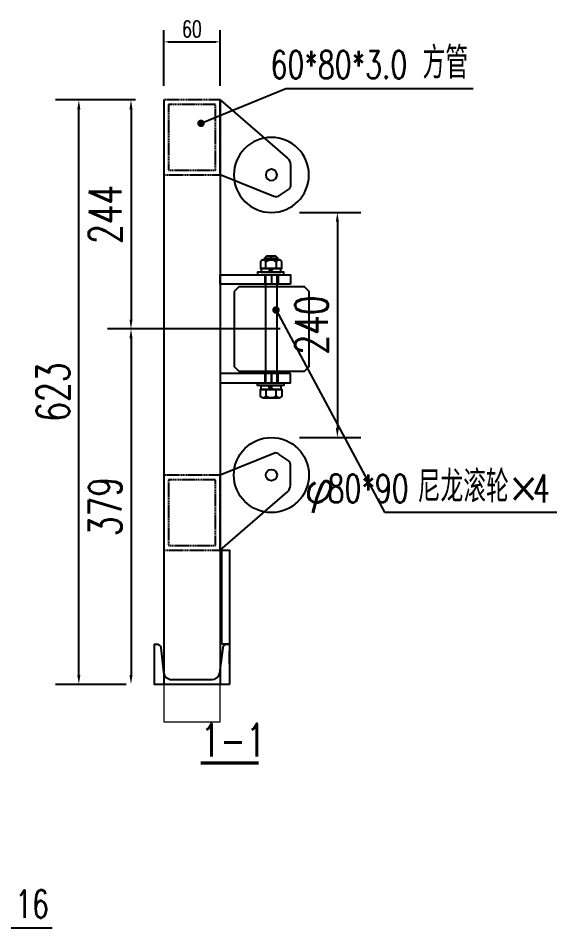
# Model space of a CAD drawing. Header units: millimetres. Extents: x -1003406 to 3312184, y 81337 to 716393.
# Drawn here: x 1159399 to 1159973, y 409226 to 410196 of the extents above; entities that cross this region are included whole.
import ezdxf

# ---------------------------------------------------------------- set-up
doc = ezdxf.new("R2010")
doc.units = ezdxf.units.MM
doc.header["$LTSCALE"] = 10
doc.linetypes.add('ACAD_ISO03W100', pattern=[30, 12, -18])
doc.linetypes.add('DASH', pattern=[0.35, 0.25, -0.1])
doc.layers.get('0').update_dxf_attribs({"linetype": 'CONTINUOUS'})
doc.layers.get('Defpoints').update_dxf_attribs({"linetype": 'CONTINUOUS'})
for name, color, linetype in [('DIM_LEAD', 3, 'CONTINUOUS'), ('DIM_SYMB', 3, 'CONTINUOUS'), ('PUB_DIM', 3, 'CONTINUOUS'), ('PUB_TEXT', 7, 'CONTINUOUS'), ('W-STEEL_FRAME钢架', 3, 'CONTINUOUS')]:
    doc.layers.add(name, color=color, linetype=linetype)
doc.layers.add('文字及标注', color=3, linetype='CONTINUOUS', lineweight=15)
doc.styles.add('_TCH_DIM', font='SIMPLEX', dxfattribs={"bigfont": 'GBCBIG'})
doc.styles.get("Standard").update_dxf_attribs({"font": 'simplex.shx', "width": 0.7, "bigfont": 'hztxt.shx'})
doc.styles.add('STANDARD_T3', font='simplex.shx', dxfattribs={"width": 0.7, "bigfont": 'gbcbig.shx'})
doc.dimstyles.new('W&&10', dxfattribs={"dimtxt": 35, "dimasz": 10, "dimexe": 25, "dimexo": 30, "dimgap": 10, "dimtad": 1, "dimdec": 0, "dimzin": 0, "dimdsep": 46, "dimtxsty": 'STANDARD_T3', "dimcen": 0.09, "dimclrd": 1, "dimclre": 1, "dimclrt": 7, "dimazin": 2, "dimtfac": 1, "dimtdec": 0, "dimtix": 1, "dimtmove": 2, "dimatfit": 3, "dimfxl": 100, "dimtolj": 1, "dimtzin": 0, "dimarcsym": 0})
doc.dimstyles.new('W&&5', dxfattribs={"dimtxt": 17.5, "dimasz": 5, "dimexe": 12.5, "dimexo": 15, "dimgap": 5, "dimtad": 1, "dimdec": 0, "dimzin": 0, "dimdsep": 46, "dimtxsty": 'STANDARD_T3', "dimcen": 0.09, "dimclrd": 1, "dimclre": 1, "dimclrt": 7, "dimazin": 2, "dimtfac": 1, "dimtdec": 0, "dimtix": 1, "dimtmove": 2, "dimatfit": 3, "dimfxl": 100, "dimtolj": 1, "dimtzin": 0, "dimarcsym": 0})

# ---------------------------------------------------------------- blocks, each defined once
blk = doc.blocks.new('5632.')
for p, q in [((865980.87, -129928.52), (865973.78, -129939.03)), ((866075.82, -130002.12), (866013.75, -129930.05)), ((865972.76, -129944.83), (865995.82, -130002.12)), ((865995.82, -130002.12), (866075.82, -130002.12))]:
    blk.add_line(p, q)
at = {"color": 0}
blk.add_line((866006.68, -129927.12), (865984.34, -129927.12), dxfattribs=at)
for radius in [40, 6]:
    blk.add_circle((865995.82, -129947.33), radius)
for centre, radius, start, end in [((865984.34, -129932.12), 5, 90, 133.94354), ((866006.68, -129937.12), 10, 45, 90), ((865977.25, -129942.63), 5, 133.94354, 206)]:
    blk.add_arc(centre, radius, start, end)
blk = doc.blocks.new('*D227')
at = {"color": 1, "lineweight": -2, "transparency": 16777216}
for p, q in [((1159554.03, 410123.97), (1159554.03, 410183.35)), ((1159614.03, 410123.97), (1159614.03, 410183.35)), ((1159559.03, 410170.85), (1159609.03, 410170.85))]:
    blk.add_line(p, q, dxfattribs=at)
at = {"color": 1, "transparency": 16777216}
for points in [[(1159559.03, 410171.68), (1159559.03, 410170.02), (1159554.03, 410170.85)], [(1159609.03, 410171.68), (1159609.03, 410170.02), (1159614.03, 410170.85)]]:
    blk.add_solid(points, dxfattribs=at)
at = {"layer": 'Defpoints', "color": 0, "transparency": 16777216}
for p in [(1159614.03, 410170.85), (1159554.03, 410108.97), (1159614.03, 410108.97)]:
    blk.add_point(p, dxfattribs=at)
at = {"color": 7, "transparency": 16777216, "insert": (1159584.03, 410184.6), "char_height": 17.5, "attachment_point": 5, "style": 'STANDARD_T3'}
blk.add_mtext('\\A1;60', dxfattribs=at)
blk = doc.blocks.new('*D243')
at = {"layer": 'Defpoints', "color": 0, "transparency": 16777216}
for p in [(1159554.03, 410108.97), (1159519.11, 409864.82), (1159708.03, 409864.82)]:
    blk.add_point(p, dxfattribs=at)
at = {"layer": 'PUB_DIM', "color": 1, "lineweight": -2, "transparency": 16777216}
for p, q in [((1159524.03, 410108.97), (1159494.11, 410108.97)), ((1159519.11, 410098.97), (1159519.11, 409874.82)), ((1159678.03, 409864.82), (1159494.11, 409864.82))]:
    blk.add_line(p, q, dxfattribs=at)
at = {"layer": 'PUB_DIM', "color": 1, "transparency": 16777216}
for points in [[(1159517.45, 410098.97), (1159520.78, 410098.97), (1159519.11, 410108.97)], [(1159517.45, 409874.82), (1159520.78, 409874.82), (1159519.11, 409864.82)]]:
    blk.add_solid(points, dxfattribs=at)
at = {"layer": 'PUB_DIM', "color": 7, "transparency": 16777216, "insert": (1159491.61, 409986.89), "char_height": 35, "attachment_point": 5, "rotation": 90, "style": 'STANDARD_T3'}
blk.add_mtext('\\A1;244', dxfattribs=at)
blk = doc.blocks.new('*D217')
at = {"layer": 'Defpoints', "color": 0, "transparency": 16777216}
for p in [(1159708.03, 409864.82), (1159519.11, 409485.82), (1159544.03, 409485.82)]:
    blk.add_point(p, dxfattribs=at)
at = {"layer": 'PUB_DIM', "color": 1, "lineweight": -2, "transparency": 16777216}
for p, q in [((1159678.03, 409864.82), (1159494.11, 409864.82)), ((1159519.11, 409854.82), (1159519.11, 409495.82)), ((1159514.03, 409485.82), (1159494.11, 409485.82))]:
    blk.add_line(p, q, dxfattribs=at)
at = {"layer": 'PUB_DIM', "color": 1, "transparency": 16777216}
for points in [[(1159517.45, 409854.82), (1159520.78, 409854.82), (1159519.11, 409864.82)], [(1159517.45, 409495.82), (1159520.78, 409495.82), (1159519.11, 409485.82)]]:
    blk.add_solid(points, dxfattribs=at)
at = {"layer": 'PUB_DIM', "color": 7, "transparency": 16777216, "insert": (1159491.61, 409675.32), "char_height": 35, "attachment_point": 5, "rotation": 90, "style": 'STANDARD_T3'}
blk.add_mtext('\\A1;379', dxfattribs=at)
blk = doc.blocks.new('*D244')
at = {"layer": 'Defpoints', "color": 0, "transparency": 16777216}
for p in [(1159463.49, 410108.97), (1159554.03, 410108.97), (1159544.03, 409485.82)]:
    blk.add_point(p, dxfattribs=at)
at = {"layer": 'PUB_DIM', "color": 1, "lineweight": -2, "transparency": 16777216}
for p, q in [((1159524.03, 410108.97), (1159438.49, 410108.97)), ((1159463.49, 409495.82), (1159463.49, 410098.97)), ((1159514.03, 409485.82), (1159438.49, 409485.82))]:
    blk.add_line(p, q, dxfattribs=at)
at = {"layer": 'PUB_DIM', "color": 1, "transparency": 16777216}
for points in [[(1159461.82, 410098.97), (1159465.16, 410098.97), (1159463.49, 410108.97)], [(1159461.82, 409495.82), (1159465.16, 409495.82), (1159463.49, 409485.82)]]:
    blk.add_solid(points, dxfattribs=at)
at = {"layer": 'PUB_DIM', "color": 7, "transparency": 16777216, "insert": (1159435.99, 409797.39), "char_height": 35, "attachment_point": 5, "rotation": 90, "style": 'STANDARD_T3'}
blk.add_mtext('\\A1;623', dxfattribs=at)
blk = doc.blocks.new('*D218')
at = {"layer": 'Defpoints', "color": 0, "transparency": 16777216}
for p in [(1159668.82, 409988.97), (1159668.82, 409748.97), (1159739.13, 409748.97)]:
    blk.add_point(p, dxfattribs=at)
at = {"layer": 'PUB_DIM', "color": 1, "lineweight": -2, "transparency": 16777216}
for p, q in [((1159698.82, 409988.97), (1159764.13, 409988.97)), ((1159739.13, 409978.97), (1159739.13, 409758.97)), ((1159698.82, 409748.97), (1159764.13, 409748.97))]:
    blk.add_line(p, q, dxfattribs=at)
at = {"layer": 'PUB_DIM', "color": 1, "transparency": 16777216}
for points in [[(1159737.46, 409978.97), (1159740.79, 409978.97), (1159739.13, 409988.97)], [(1159737.46, 409758.97), (1159740.79, 409758.97), (1159739.13, 409748.97)]]:
    blk.add_solid(points, dxfattribs=at)
at = {"layer": 'PUB_DIM', "color": 7, "transparency": 16777216, "insert": (1159711.63, 409868.97), "char_height": 35, "attachment_point": 5, "rotation": 90, "style": 'STANDARD_T3'}
blk.add_mtext('\\A1;240', dxfattribs=at)
blk = doc.blocks.new('$槽钢$00000003')
blk.add_line((0, -40, 0), (13.83, -40, 0))
at = {"elevation": 0}
blk.add_lwpolyline([(-21.5, -40), (-21.5, 40), (21.5, 40), (21.5, 37.46, -0.414214), (17.25, 33.21), (-8.55, 30.13, 0.359705), (-16.5, 21.67), (-16.5, -21.67, 0.37078), (-9.3, -29.63), (17.25, -33.21, -0.414214), (21.5, -37.46), (21.5, -40)], format="xyb", close=True, dxfattribs=at)

msp = doc.modelspace()

# ---------------------------------------------------------------- linework, layer by layer
at = {"color": 0}
for p, q in [((1159554.03, 410108.97), (1159554.03, 409485.82)), ((1159614.03, 410108.97), (1159614.03, 409485.82))]:
    msp.add_line(p, q, dxfattribs=at)
for p, q in [((1159614.03, 410028.97), (1159614.03, 409708.97)), ((1159663.02, 409929.32), (1159663.02, 409936.32)), ((1159674.02, 409936.32), (1159674.02, 409929.32)), ((1159665.17, 409925.32), (1159668.52, 409929.32)), ((1159667.47, 409925.32), (1159670.82, 409929.32)), ((1159663.02, 409800.32), (1159663.02, 409793.32)), ((1159665.17, 409804.32), (1159668.52, 409800.32)), ((1159667.47, 409804.32), (1159670.82, 409800.32)), ((1159674.02, 409793.32), (1159674.02, 409800.32)), ((1159660.02, 409791.32), (1159677.59, 409791.32))]:
    msp.add_line(p, q)
at = {"color": 4}
for p, q in [((1159668.52, 409938.32), (1159668.52, 409942.32)), ((1159662.52, 409941.32), (1159662.52, 409938.32)), ((1159674.52, 409938.32), (1159674.52, 409941.32))]:
    msp.add_line(p, q, dxfattribs=at)
at = {"color": 1}
for p, q in [((1159662.03, 409912.32), (1159662.03, 409922.32)), ((1159676.03, 409922.32), (1159676.03, 409912.32)), ((1159662.03, 409807.32), (1159662.03, 409817.32)), ((1159662.03, 409817.32), (1159662.03, 409807.32)), ((1159676.03, 409807.32), (1159676.03, 409817.32)), ((1159676.03, 409807.32), (1159676.03, 409817.32))]:
    msp.add_line(p, q, dxfattribs=at)
at = {"color": 6, "linetype": 'ACAD_ISO03W100'}
for p, q in [((1159663.03, 409807.82), (1159663.03, 409921.82)), ((1159675.03, 409807.82), (1159675.03, 409921.82))]:
    msp.add_line(p, q, dxfattribs=at)
at = {"color": 2}
for p, q in [((1159669.03, 409922.32), (1159669.03, 409912.32)), ((1159669.03, 409817.32), (1159669.03, 409807.32)), ((1159669.03, 409807.32), (1159669.03, 409817.32))]:
    msp.add_line(p, q, dxfattribs=at)
for points in [[(1159663.52, 409942.32), (1159661.52, 409940.32), (1159675.52, 409940.32), (1159673.52, 409942.32)], [(1159660.02, 409938.32), (1159663.02, 409938.32), (1159674.02, 409938.32), (1159677.02, 409938.32)], [(1159689.03, 409912.32), (1159614.03, 409912.32), (1159614.03, 409922.32), (1159689.03, 409922.32)], [(1159629.03, 409904.82), (1159629.03, 409824.82), (1159634.03, 409819.82), (1159704.03, 409819.82), (1159709.03, 409824.82), (1159709.03, 409904.82), (1159704.03, 409909.82), (1159634.03, 409909.82)], [(1159689.03, 409817.32), (1159614.03, 409817.32), (1159614.03, 409807.32), (1159689.03, 409807.32)], [(1159616.03, 409528.82), (1159616.03, 409628.82), (1159624.03, 409628.82), (1159624.03, 409528.82)]]:
    msp.add_lwpolyline(points, close=True)
for points in [[(1159657.02, 409936.32), (1159657.02, 409929.32), (1159658.02, 409929.32), (1159658.02, 409925.32), (1159679.02, 409925.32), (1159679.02, 409929.32), (1159658.02, 409929.32), (1159680.02, 409929.32), (1159680.02, 409936.32, 0.666667), (1159674.02, 409936.32, 0.363636), (1159663.02, 409936.32, 0.666667)], [(1159657.02, 409793.32), (1159657.02, 409800.32), (1159658.02, 409800.32), (1159658.02, 409804.32), (1159679.02, 409804.32), (1159679.02, 409800.32), (1159658.02, 409800.32), (1159680.02, 409800.32), (1159680.02, 409793.32, -0.666667), (1159674.02, 409793.32, -0.363636), (1159663.02, 409793.32, -0.666667)]]:
    msp.add_lwpolyline(points, format="xyb", close=True)
for points in [[(1159661.52, 409940.32), (1159661.52, 409938.32), (1159675.52, 409938.32), (1159675.52, 409940.32)], [(1159682.02, 409925.32), (1159654.02, 409925.32), (1159654.02, 409922.32), (1159682.02, 409922.32), (1159682.02, 409925.32), (1159681.02, 409925.32)], [(1159682.02, 409804.32), (1159654.02, 409804.32), (1159654.02, 409807.32), (1159682.02, 409807.32), (1159682.02, 409804.32), (1159681.02, 409804.32)]]:
    msp.add_lwpolyline(points)
at = {"layer": 'DIM_LEAD'}
for p, q in [((1159593.74, 410084), (1159684.17, 410121.18)), ((1159593.74, 410084), (1159684.17, 410121.18)), ((1159684.17, 410121.18), (1159884.01, 410121.18)), ((1159673.73, 409884.93), (1159789.48, 409669.3)), ((1159673.73, 409884.93), (1159789.48, 409669.3)), ((1159789.48, 409669.3), (1159973.1, 409669.3)), ((1159201.37, 409226.22), (1159435.11, 409226.22))]:
    msp.add_line(p, q, dxfattribs=at)
at = {"layer": 'DIM_LEAD', "const_width": 4}
for points in [[(1159591.89, 410083.24, 1), (1159595.59, 410084.76, 1)], [(1159591.89, 410083.24, 1), (1159595.59, 410084.76, 1)], [(1159672.78, 409886.7, 1), (1159674.67, 409883.17, 1)], [(1159672.78, 409886.7, 1), (1159674.67, 409883.17, 1)]]:
    msp.add_lwpolyline(points, format="xyb", close=True, dxfattribs=at)
at = {"layer": 'DIM_SYMB', "const_width": 3.5}
msp.add_lwpolyline([(1159593.27, 409401.83), (1159655.1, 409401.83)], dxfattribs=at)
at = {"layer": 'W-STEEL_FRAME钢架', "linetype": 'DASH', "ltscale": 0.5}
for points in [[(1159554.03, 410028.97), (1159614.03, 410028.97), (1159614.03, 410108.97), (1159554.03, 410108.97)], [(1159559.03, 410033.97), (1159609.03, 410033.97), (1159609.03, 410103.97), (1159559.03, 410103.97)], [(1159554.03, 409628.97), (1159614.03, 409628.97), (1159614.03, 409708.97), (1159554.03, 409708.97)], [(1159559.03, 409633.97), (1159609.03, 409633.97), (1159609.03, 409703.97), (1159559.03, 409703.97)]]:
    msp.add_lwpolyline(points, close=True, dxfattribs=at)
at = {"layer": '文字及标注', "color": 0, "elevation": 0}
msp.add_lwpolyline([(1159554.03, 409445.82), (1159614.03, 409445.82), (1159614.03, 409485.82), (1159554.03, 409485.82)], close=True, dxfattribs=at)

# ---------------------------------------------------------------- block references
at = {"xscale": -1, "rotation": 270}
msp.add_blockref('5632.', (1289616.15, -455966.86), dxfattribs=at)
at = {"rotation": 270}
msp.add_blockref('5632.', (1289616.15, 1275704.79), dxfattribs=at)
at = {"layer": 'W-STEEL_FRAME钢架', "rotation": 90}
msp.add_blockref('$槽钢$00000003', (1159584.03, 409507.32), dxfattribs=at)

# ---------------------------------------------------------------- texts
at = {"layer": 'PUB_TEXT', "color": 7, "style": '_TCH_DIM'}
for s, height, p in [('方管', 33.759, (1159829.94, 410131.68)), ('尼龙滚轮×', 33.759, (1159824.73, 409679.8)), ('φ', 33.76, (1159704.15, 409679.8))]:
    msp.add_text(s, height=height, dxfattribs=at).set_placement(p)
at = {"layer": 'PUB_TEXT', "color": 7, "style": '_TCH_DIM', "width": 0.705882}
for s, p in [('60*80*3.0', (1159667.94, 410131.68)), ('80*90', (1159728.73, 409679.8)), ('4', (1159947.6, 409679.8)), ('16', (1159395.61, 409236.72))]:
    msp.add_text(s, height=29.75, dxfattribs=at).set_placement(p)
at = {"layer": 'PUB_TEXT', "color": 7, "width": 0.7}
msp.add_text('1-1', height=35, dxfattribs=at).set_placement((1159593.27, 409408.83))

# ---------------------------------------------------------------- dimensions: what is measured, and where the dimension line sits
dim = msp.add_linear_dim(base=(1159614.03, 410170.85), p1=(1159554.03, 410108.97), p2=(1159614.03, 410108.97), dimstyle='W&&5', override={"dimfxl": 50, "dimfxlon": 1})
dim.commit()
dim.dimension.update_dxf_attribs({"geometry": '*D227', "text_midpoint": (1159584.03, 410184.6)})
at = {"layer": 'PUB_DIM'}
for base, p1, p2, picture, middle in [((1159463.49, 410108.97), (1159544.03, 409485.82), (1159554.03, 410108.97), '*D244', (1159435.99, 409797.39)), ((1159519.11, 409864.82), (1159554.03, 410108.97), (1159708.03, 409864.82), '*D243', (1159491.61, 409986.89)), ((1159739.13, 409748.97), (1159668.82, 409988.97), (1159668.82, 409748.97), '*D218', (1159711.63, 409868.97)), ((1159519.11, 409485.82), (1159708.03, 409864.82), (1159544.03, 409485.82), '*D217', (1159491.61, 409675.32))]:
    dim = msp.add_linear_dim(base=base, p1=p1, p2=p2, angle=90, dimstyle='W&&10', dxfattribs=at)
    dim.commit()
    dim.dimension.update_dxf_attribs({"geometry": picture, "text_midpoint": middle})

doc.saveas('drawing.dxf')
